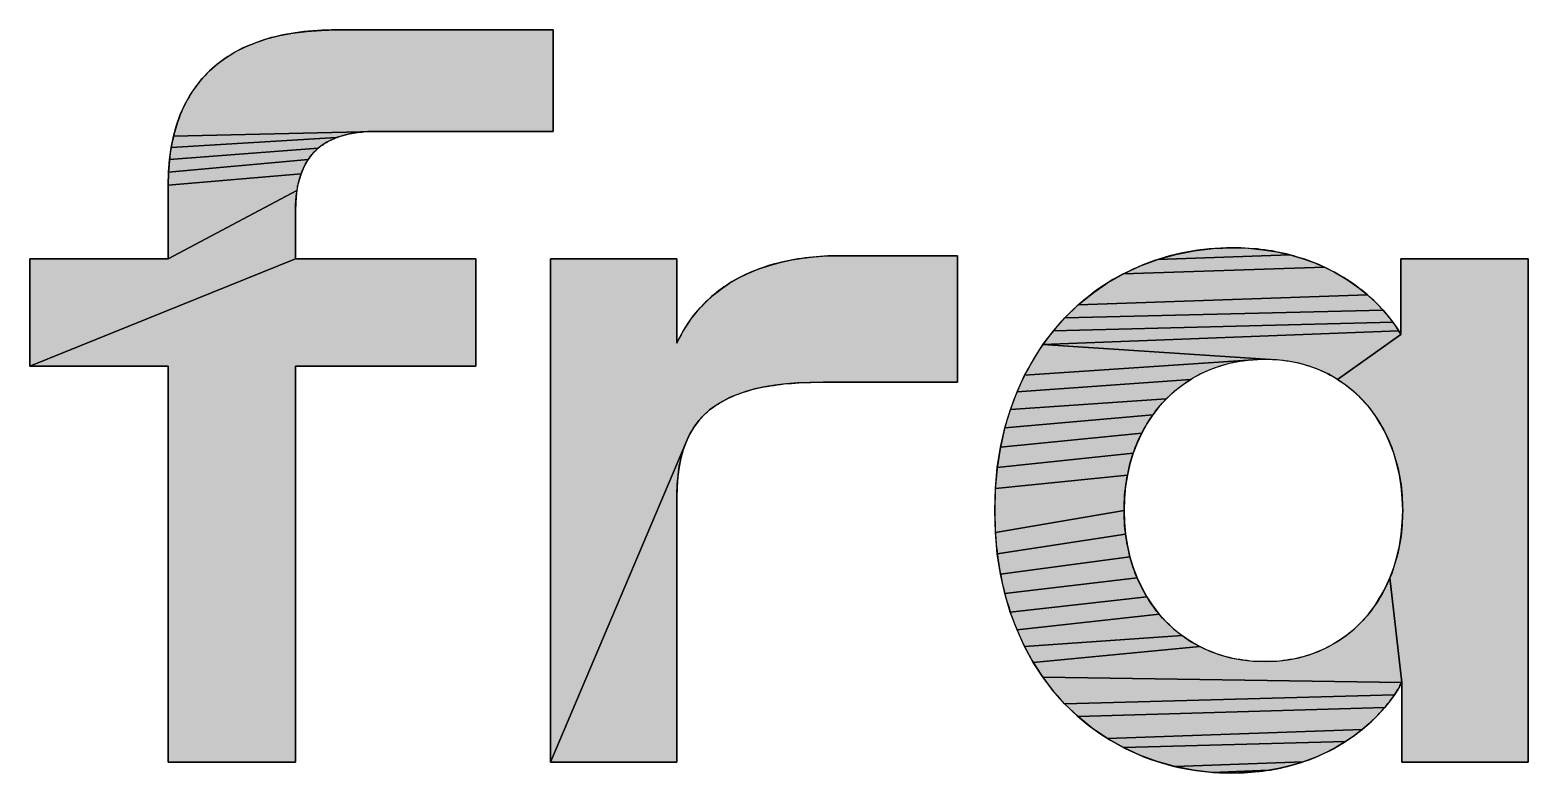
# Model space of a CAD drawing. Header units: millimetres. Extents: x 0 to 841, y 0 to 594.
# Drawn here: x 738.76 to 749.23, y 78.31 to 83.51 of the extents above; entities that cross this region are included whole.
import ezdxf

# ---------------------------------------------------------------- set-up
doc = ezdxf.new("R2010")
doc.units = ezdxf.units.MM
doc.header["$LTSCALE"] = 46.255
doc.layers.get('0').update_dxf_attribs({"linetype": 'CONTINUOUS'})

msp = doc.modelspace()

# ---------------------------------------------------------------- hatches: boundary and pattern name
at = {"linetype": 'CONTINUOUS'}
for points in [[(740.793, 83.503), (740.9, 83.506), (742.415, 83.506), (742.415, 82.797), (741.171, 82.797), (739.762, 82.764), (739.783, 82.841), (739.809, 82.914), (739.84, 82.983), (739.876, 83.048), (739.917, 83.109), (739.962, 83.166), (740.012, 83.219), (740.068, 83.268), (740.128, 83.312), (740.193, 83.352), (740.264, 83.387), (740.339, 83.418), (740.42, 83.445), (740.505, 83.467), (740.596, 83.484), (740.692, 83.496)], [(740.801, 82.701), (740.773, 82.679), (739.734, 82.6), (739.746, 82.684), (740.901, 82.754), (740.865, 82.739), (740.832, 82.721)], [(740.939, 82.767), (740.901, 82.754), (739.746, 82.684), (739.762, 82.764), (741.171, 82.797), (741.119, 82.795), (741.07, 82.792), (741.024, 82.786), (740.98, 82.777)], [(740.667, 82.536), (740.653, 82.501), (739.725, 82.421), (739.727, 82.512), (740.702, 82.6), (740.683, 82.569)], [(740.723, 82.628), (740.702, 82.6), (739.727, 82.512), (739.734, 82.6), (740.773, 82.679), (740.747, 82.655)], [(740.631, 82.425), (740.624, 82.383), (739.725, 81.907), (739.725, 82.421), (740.653, 82.501), (740.641, 82.464)], [(740.615, 82.247), (740.615, 81.907), (738.758, 81.156), (738.758, 81.907), (739.725, 81.907), (740.624, 82.383), (740.619, 82.34), (740.616, 82.295)], [(747.026, 81.978), (747.162, 81.983), (747.27, 81.98), (747.373, 81.97), (747.471, 81.955), (747.562, 81.934), (746.639, 81.902), (746.765, 81.937), (746.894, 81.963)], [(741.873, 81.907), (741.873, 81.156), (740.615, 81.156), (740.615, 78.389), (739.725, 78.389), (739.725, 81.156), (738.758, 81.156), (740.615, 81.907)], [(744.328, 81.926), (744.419, 81.927), (745.239, 81.927), (745.239, 81.045), (744.3, 81.045), (744.209, 81.043), (744.123, 81.039), (744.041, 81.033), (743.964, 81.024), (743.892, 81.012), (743.824, 80.997), (743.761, 80.979), (743.702, 80.959), (743.647, 80.936), (743.597, 80.91), (743.55, 80.882), (743.508, 80.85), (743.466, 80.812), (743.429, 80.771), (743.396, 80.726), (743.368, 80.678), (743.343, 80.626), (742.395, 78.389), (742.395, 81.907), (743.279, 81.907), (743.279, 81.316), (743.299, 81.359), (743.325, 81.406), (743.357, 81.457), (743.396, 81.51), (743.441, 81.564), (743.495, 81.618), (743.54, 81.658), (743.59, 81.697), (743.646, 81.735), (743.707, 81.77), (743.774, 81.803), (743.846, 81.833), (743.925, 81.86), (744.01, 81.883), (744.083, 81.899), (744.16, 81.911), (744.241, 81.92)], [(747.648, 81.909), (747.729, 81.88), (747.805, 81.848), (746.401, 81.802), (746.518, 81.857), (746.639, 81.902), (747.562, 81.934)], [(748.337, 81.378), (748.337, 81.907), (749.227, 81.907), (749.227, 78.389), (748.344, 78.389), (748.344, 78.945), (748.261, 79.677), (748.288, 79.749), (748.31, 79.823), (748.328, 79.901), (748.34, 79.981), (748.348, 80.063), (748.351, 80.148), (748.348, 80.232), (748.34, 80.315), (748.328, 80.395), (748.31, 80.472), (748.288, 80.547), (748.261, 80.619), (748.23, 80.687), (748.194, 80.753), (748.155, 80.815), (748.111, 80.873), (748.063, 80.927), (748.011, 80.977), (747.955, 81.022), (747.896, 81.063)], [(747.875, 81.812), (747.96, 81.762), (748.037, 81.709), (748.104, 81.654), (746.083, 81.584), (746.183, 81.665), (746.289, 81.738), (746.401, 81.802), (747.805, 81.848)], [(748.163, 81.6), (748.214, 81.547), (745.989, 81.493), (746.083, 81.584), (748.104, 81.654)], [(748.305, 81.431), (748.323, 81.402), (745.837, 81.307), (745.91, 81.403), (748.283, 81.463)], [(748.257, 81.497), (748.283, 81.463), (745.91, 81.403), (745.989, 81.493), (748.214, 81.547)], [(748.337, 81.378), (747.896, 81.063), (747.834, 81.1), (747.768, 81.131), (747.698, 81.157), (747.626, 81.177), (747.55, 81.192), (747.472, 81.201), (747.391, 81.204), (745.837, 81.307), (748.323, 81.402)], [(745.77, 81.203), (745.837, 81.307), (747.391, 81.204), (747.307, 81.201), (745.709, 81.093)], [(746.934, 81.1), (746.869, 81.063), (745.656, 80.976), (745.709, 81.093), (747.307, 81.201), (747.226, 81.192), (747.148, 81.177), (747.073, 81.157), (747.002, 81.131)], [(746.752, 80.977), (746.698, 80.927), (745.61, 80.853), (745.656, 80.976), (746.869, 81.063), (746.809, 81.022)], [(746.649, 80.873), (746.604, 80.815), (745.571, 80.724), (745.61, 80.853), (746.698, 80.927)], [(746.563, 80.753), (746.527, 80.687), (745.541, 80.589), (745.571, 80.724), (746.604, 80.815)], [(743.279, 80.238), (743.279, 78.389), (742.395, 78.389), (743.343, 80.626), (743.323, 80.571), (743.307, 80.511), (743.294, 80.449), (743.285, 80.382), (743.28, 80.312)], [(746.495, 80.619), (746.468, 80.547), (745.518, 80.447), (745.541, 80.589), (746.527, 80.687)], [(746.445, 80.472), (746.427, 80.395), (745.505, 80.3), (745.518, 80.447), (746.468, 80.547)], [(746.414, 80.315), (746.406, 80.232), (746.404, 80.148), (745.505, 79.993), (745.5, 80.148), (745.505, 80.3), (746.427, 80.395)], [(746.406, 80.063), (746.414, 79.981), (745.518, 79.845), (745.505, 79.993), (746.404, 80.148)], [(746.427, 79.901), (746.445, 79.823), (745.541, 79.702), (745.518, 79.845), (746.414, 79.981)], [(746.468, 79.749), (746.495, 79.677), (745.571, 79.566), (745.541, 79.702), (746.445, 79.823)], [(746.527, 79.608), (746.563, 79.543), (745.609, 79.436), (745.571, 79.566), (746.495, 79.677)], [(747.391, 79.091), (747.472, 79.094), (747.55, 79.103), (747.626, 79.118), (747.698, 79.139), (747.768, 79.165), (747.834, 79.196), (747.896, 79.232), (747.955, 79.273), (748.011, 79.319), (748.063, 79.368), (748.111, 79.423), (748.155, 79.481), (748.194, 79.543), (748.23, 79.608), (748.261, 79.677), (748.344, 78.945), (745.836, 78.983), (745.769, 79.086), (746.934, 79.196), (747.002, 79.165), (747.073, 79.139), (747.148, 79.118), (747.226, 79.103), (747.307, 79.094)], [(746.604, 79.481), (746.649, 79.423), (745.656, 79.313), (745.609, 79.436), (746.563, 79.543)], [(746.752, 79.319), (746.809, 79.273), (745.709, 79.196), (745.656, 79.313), (746.649, 79.423), (746.698, 79.368)], [(746.869, 79.232), (746.934, 79.196), (745.769, 79.086), (745.709, 79.196), (746.809, 79.273)], [(748.314, 78.892), (748.293, 78.859), (745.988, 78.797), (745.909, 78.887), (745.836, 78.983), (748.344, 78.945), (748.331, 78.92)], [(748.267, 78.823), (748.226, 78.771), (746.082, 78.707), (745.988, 78.797), (748.293, 78.859)], [(748.176, 78.716), (748.117, 78.659), (748.068, 78.616), (746.288, 78.554), (746.182, 78.626), (746.082, 78.707), (748.226, 78.771)], [(748.013, 78.574), (747.952, 78.533), (746.399, 78.491), (746.288, 78.554), (748.068, 78.616)], [(747.887, 78.493), (747.815, 78.456), (747.739, 78.421), (747.656, 78.391), (746.76, 78.358), (746.636, 78.392), (746.515, 78.437), (746.399, 78.491), (747.952, 78.533)], [(747.568, 78.364), (747.493, 78.346), (747.415, 78.332), (747.02, 78.317), (746.889, 78.333), (746.76, 78.358), (747.656, 78.391)], [(747.332, 78.321), (747.245, 78.315), (747.155, 78.312), (747.02, 78.317), (747.415, 78.332)]]:
    msp.add_hatch(color=7, dxfattribs=at).paths.add_polyline_path(points)

# ---------------------------------------------------------------- linework, layer by layer
at = {"color": 7, "linetype": 'CONTINUOUS'}
for p, q in [((742.415, 83.506), (740.9, 83.506)), ((742.415, 82.797), (742.415, 83.506)), ((741.171, 82.797), (742.415, 82.797)), ((739.725, 82.421), (739.725, 81.907)), ((740.615, 81.907), (740.615, 82.247)), ((739.725, 81.907), (738.758, 81.907)), ((738.758, 81.907), (738.758, 81.156)), ((741.873, 81.907), (740.615, 81.907)), ((741.873, 81.156), (741.873, 81.907)), ((743.279, 81.907), (742.395, 81.907)), ((742.395, 81.907), (742.395, 78.389)), ((743.279, 81.316), (743.279, 81.907)), ((745.239, 81.927), (744.419, 81.927)), ((745.239, 81.045), (745.239, 81.927)), ((749.227, 81.907), (748.337, 81.907)), ((748.337, 81.907), (748.337, 81.378)), ((749.227, 78.389), (749.227, 81.907)), ((738.758, 81.156), (739.725, 81.156)), ((739.725, 81.156), (739.725, 78.389)), ((740.615, 81.156), (741.873, 81.156)), ((740.615, 78.389), (740.615, 81.156)), ((744.3, 81.045), (745.239, 81.045)), ((743.279, 78.389), (743.279, 80.238)), ((748.344, 78.945), (748.344, 78.389)), ((739.725, 78.389), (740.615, 78.389)), ((742.395, 78.389), (743.279, 78.389)), ((748.344, 78.389), (749.227, 78.389))]:
    msp.add_line(p, q, dxfattribs=at)
for points in [[(740.9, 83.506), (740.866, 83.506), (740.832, 83.505), (740.799, 83.504), (740.767, 83.502), (740.735, 83.5), (740.703, 83.497), (740.673, 83.494), (740.642, 83.49), (740.612, 83.486), (740.583, 83.482), (740.554, 83.476), (740.526, 83.471), (740.498, 83.465), (740.471, 83.458), (740.444, 83.452), (740.417, 83.444), (740.392, 83.436), (740.366, 83.428), (740.341, 83.419), (740.317, 83.41), (740.293, 83.4), (740.27, 83.39), (740.247, 83.38), (740.225, 83.369), (740.203, 83.357), (740.182, 83.345), (740.161, 83.333), (740.141, 83.32), (740.121, 83.307), (740.102, 83.293), (740.083, 83.279), (740.064, 83.265), (740.047, 83.25), (740.029, 83.235), (740.012, 83.219), (739.996, 83.203), (739.98, 83.186), (739.965, 83.169), (739.95, 83.152), (739.935, 83.134), (739.921, 83.116), (739.908, 83.097), (739.895, 83.078), (739.883, 83.059), (739.871, 83.039), (739.859, 83.019), (739.848, 82.998), (739.837, 82.977), (739.827, 82.956), (739.818, 82.934), (739.809, 82.912), (739.8, 82.889), (739.792, 82.867), (739.784, 82.843), (739.777, 82.82), (739.77, 82.796), (739.764, 82.771), (739.758, 82.746), (739.753, 82.721), (739.748, 82.696), (739.743, 82.67), (739.739, 82.644), (739.736, 82.617), (739.733, 82.59), (739.73, 82.563), (739.728, 82.535), (739.727, 82.507), (739.726, 82.479), (739.725, 82.45), (739.725, 82.421)], [(740.793, 83.503), (740.9, 83.506), (742.415, 83.506), (742.415, 82.797), (741.171, 82.797), (739.762, 82.764), (739.783, 82.841), (739.809, 82.914), (739.84, 82.983), (739.876, 83.048), (739.917, 83.109), (739.962, 83.166), (740.012, 83.219), (740.068, 83.268), (740.128, 83.312), (740.193, 83.352), (740.264, 83.387), (740.339, 83.418), (740.42, 83.445), (740.505, 83.467), (740.596, 83.484), (740.692, 83.496), (740.793, 83.503)], [(740.801, 82.701), (740.773, 82.679), (739.734, 82.6), (739.746, 82.684), (740.901, 82.754), (740.865, 82.739), (740.832, 82.721), (740.801, 82.701)], [(740.939, 82.767), (740.901, 82.754), (739.746, 82.684), (739.762, 82.764), (741.171, 82.797), (741.119, 82.795), (741.07, 82.792), (741.024, 82.786), (740.98, 82.777), (740.939, 82.767)], [(740.615, 82.247), (740.615, 82.262), (740.615, 82.277), (740.615, 82.291), (740.616, 82.306), (740.617, 82.32), (740.618, 82.334), (740.619, 82.347), (740.621, 82.361), (740.623, 82.374), (740.625, 82.387), (740.627, 82.4), (740.629, 82.413), (740.632, 82.426), (740.634, 82.438), (740.637, 82.45), (740.641, 82.462), (740.644, 82.474), (740.648, 82.486), (740.651, 82.497), (740.656, 82.508), (740.66, 82.519), (740.664, 82.53), (740.669, 82.54), (740.674, 82.551), (740.679, 82.561), (740.684, 82.571), (740.69, 82.581), (740.696, 82.59), (740.702, 82.599), (740.708, 82.609), (740.715, 82.617), (740.721, 82.626), (740.728, 82.635), (740.735, 82.643), (740.743, 82.651), (740.75, 82.659), (740.758, 82.666), (740.766, 82.674), (740.775, 82.681), (740.783, 82.688), (740.792, 82.695), (740.801, 82.701), (740.811, 82.708), (740.82, 82.714), (740.83, 82.72), (740.84, 82.726), (740.85, 82.731), (740.861, 82.736), (740.871, 82.742), (740.882, 82.746), (740.893, 82.751), (740.905, 82.755), (740.917, 82.76), (740.929, 82.764), (740.941, 82.767), (740.953, 82.771), (740.966, 82.774), (740.979, 82.777), (740.992, 82.78), (741.006, 82.783), (741.019, 82.785), (741.033, 82.787), (741.048, 82.789), (741.062, 82.791), (741.077, 82.792), (741.092, 82.794), (741.107, 82.795), (741.123, 82.796), (741.138, 82.796), (741.155, 82.796), (741.171, 82.797)], [(740.667, 82.536), (740.653, 82.501), (739.725, 82.421), (739.727, 82.512), (740.702, 82.6), (740.683, 82.569), (740.667, 82.536)], [(740.723, 82.628), (740.702, 82.6), (739.727, 82.512), (739.734, 82.6), (740.773, 82.679), (740.747, 82.655), (740.723, 82.628)], [(740.631, 82.425), (740.624, 82.383), (739.725, 81.907), (739.725, 82.421), (740.653, 82.501), (740.641, 82.464), (740.631, 82.425)], [(740.615, 82.247), (740.615, 81.907), (738.758, 81.156), (738.758, 81.907), (739.725, 81.907), (740.624, 82.383), (740.619, 82.34), (740.616, 82.295), (740.615, 82.247)], [(747.162, 81.983), (747.12, 81.983), (747.079, 81.981), (747.039, 81.979), (746.998, 81.976), (746.958, 81.971), (746.918, 81.966), (746.878, 81.96), (746.839, 81.953), (746.8, 81.945), (746.761, 81.936), (746.722, 81.926), (746.684, 81.916), (746.647, 81.904), (746.609, 81.892), (746.572, 81.878), (746.536, 81.864), (746.5, 81.849), (746.464, 81.833), (746.429, 81.816), (746.394, 81.799), (746.36, 81.78), (746.326, 81.761), (746.293, 81.74), (746.26, 81.719), (746.228, 81.698), (746.196, 81.675), (746.165, 81.651), (746.134, 81.627), (746.104, 81.602), (746.074, 81.576), (746.045, 81.549), (746.017, 81.521), (745.989, 81.493), (745.963, 81.465), (745.937, 81.436), (745.912, 81.406), (745.888, 81.376), (745.864, 81.344), (745.841, 81.312), (745.818, 81.28), (745.796, 81.246), (745.775, 81.212), (745.755, 81.178), (745.735, 81.142), (745.716, 81.106), (745.698, 81.069), (745.68, 81.032), (745.663, 80.994), (745.647, 80.955), (745.632, 80.916), (745.617, 80.875), (745.603, 80.835), (745.59, 80.793), (745.578, 80.751), (745.567, 80.708), (745.557, 80.665), (745.547, 80.621), (745.538, 80.576), (745.53, 80.531), (745.523, 80.485), (745.517, 80.439), (745.512, 80.392), (745.508, 80.344), (745.504, 80.296), (745.502, 80.247), (745.501, 80.198), (745.5, 80.148)], [(747.026, 81.978), (747.162, 81.983), (747.27, 81.98), (747.373, 81.97), (747.471, 81.955), (747.562, 81.934), (746.639, 81.902), (746.765, 81.937), (746.894, 81.963), (747.026, 81.978)], [(748.337, 81.378), (748.333, 81.385), (748.329, 81.393), (748.324, 81.4), (748.319, 81.409), (748.314, 81.417), (748.308, 81.426), (748.302, 81.435), (748.296, 81.445), (748.289, 81.455), (748.281, 81.465), (748.273, 81.476), (748.265, 81.486), (748.257, 81.497), (748.247, 81.509), (748.236, 81.522), (748.225, 81.534), (748.214, 81.547), (748.202, 81.56), (748.19, 81.573), (748.177, 81.587), (748.163, 81.6), (748.149, 81.614), (748.135, 81.627), (748.12, 81.641), (748.104, 81.654), (748.088, 81.668), (748.072, 81.682), (748.054, 81.695), (748.037, 81.709), (748.018, 81.722), (747.999, 81.736), (747.98, 81.749), (747.96, 81.762), (747.94, 81.775), (747.919, 81.788), (747.897, 81.8), (747.875, 81.812), (747.854, 81.823), (747.832, 81.834), (747.81, 81.845), (747.788, 81.855), (747.765, 81.866), (747.741, 81.875), (747.717, 81.885), (747.693, 81.894), (747.668, 81.903), (747.642, 81.911), (747.616, 81.919), (747.589, 81.927), (747.562, 81.934), (747.538, 81.94), (747.514, 81.946), (747.489, 81.951), (747.464, 81.956), (747.439, 81.961), (747.413, 81.965), (747.387, 81.968), (747.36, 81.972), (747.333, 81.975), (747.305, 81.977), (747.278, 81.979), (747.249, 81.981), (747.22, 81.982), (747.191, 81.983), (747.162, 81.983)], [(741.873, 81.907), (741.873, 81.156), (740.615, 81.156), (740.615, 78.389), (739.725, 78.389), (739.725, 81.156), (738.758, 81.156), (740.615, 81.907), (741.873, 81.907)], [(744.328, 81.926), (744.419, 81.927), (745.239, 81.927), (745.239, 81.045), (744.3, 81.045), (744.209, 81.043), (744.123, 81.039), (744.041, 81.033), (743.964, 81.024), (743.892, 81.012), (743.824, 80.997), (743.761, 80.979), (743.702, 80.959), (743.647, 80.936), (743.597, 80.91), (743.55, 80.882), (743.508, 80.85), (743.466, 80.812), (743.429, 80.771), (743.396, 80.726), (743.368, 80.678), (743.343, 80.626), (742.395, 78.389), (742.395, 81.907), (743.279, 81.907), (743.279, 81.316), (743.299, 81.359), (743.325, 81.406), (743.357, 81.457), (743.396, 81.51), (743.441, 81.564), (743.495, 81.618), (743.54, 81.658), (743.59, 81.697), (743.646, 81.735), (743.707, 81.77), (743.774, 81.803), (743.846, 81.833), (743.925, 81.86), (744.01, 81.883), (744.083, 81.899), (744.16, 81.911), (744.241, 81.92), (744.328, 81.926)], [(744.419, 81.927), (744.39, 81.927), (744.361, 81.927), (744.333, 81.926), (744.306, 81.924), (744.279, 81.923), (744.252, 81.921), (744.226, 81.918), (744.2, 81.916), (744.175, 81.913), (744.15, 81.909), (744.125, 81.906), (744.101, 81.902), (744.078, 81.898), (744.055, 81.893), (744.032, 81.888), (744.01, 81.883), (743.985, 81.877), (743.96, 81.871), (743.936, 81.864), (743.913, 81.857), (743.89, 81.849), (743.868, 81.841), (743.846, 81.833), (743.825, 81.825), (743.804, 81.817), (743.784, 81.808), (743.764, 81.799), (743.744, 81.789), (743.725, 81.78), (743.707, 81.77), (743.686, 81.759), (743.666, 81.747), (743.646, 81.735), (743.627, 81.722), (743.608, 81.71), (743.59, 81.697), (743.573, 81.684), (743.556, 81.671), (743.54, 81.658), (743.524, 81.645), (743.509, 81.632), (743.495, 81.618), (743.479, 81.603), (743.465, 81.589), (743.45, 81.574), (743.437, 81.559), (743.424, 81.544), (743.411, 81.529), (743.399, 81.515), (743.388, 81.5), (743.377, 81.486), (743.367, 81.471), (743.357, 81.457), (743.348, 81.443), (743.339, 81.429), (743.33, 81.415), (743.322, 81.402), (743.315, 81.388), (743.308, 81.375), (743.301, 81.363), (743.295, 81.351), (743.289, 81.339), (743.284, 81.327), (743.279, 81.316)], [(747.648, 81.909), (747.729, 81.88), (747.805, 81.848), (746.401, 81.802), (746.518, 81.857), (746.639, 81.902), (747.562, 81.934), (747.648, 81.909)], [(748.337, 81.378), (748.337, 81.907), (749.227, 81.907), (749.227, 78.389), (748.344, 78.389), (748.344, 78.945), (748.261, 79.677), (748.288, 79.749), (748.31, 79.823), (748.328, 79.901), (748.34, 79.981), (748.348, 80.063), (748.351, 80.148), (748.348, 80.232), (748.34, 80.315), (748.328, 80.395), (748.31, 80.472), (748.288, 80.547), (748.261, 80.619), (748.23, 80.687), (748.194, 80.753), (748.155, 80.815), (748.111, 80.873), (748.063, 80.927), (748.011, 80.977), (747.955, 81.022), (747.896, 81.063), (748.337, 81.378)], [(747.875, 81.812), (747.96, 81.762), (748.037, 81.709), (748.104, 81.654), (746.083, 81.584), (746.183, 81.665), (746.289, 81.738), (746.401, 81.802), (747.805, 81.848), (747.875, 81.812)], [(748.163, 81.6), (748.214, 81.547), (745.989, 81.493), (746.083, 81.584), (748.104, 81.654), (748.163, 81.6)], [(748.305, 81.431), (748.323, 81.402), (745.837, 81.307), (745.91, 81.403), (748.283, 81.463), (748.305, 81.431)], [(748.257, 81.497), (748.283, 81.463), (745.91, 81.403), (745.989, 81.493), (748.214, 81.547), (748.257, 81.497)], [(748.337, 81.378), (747.896, 81.063), (747.834, 81.1), (747.768, 81.131), (747.698, 81.157), (747.626, 81.177), (747.55, 81.192), (747.472, 81.201), (747.391, 81.204), (745.837, 81.307), (748.323, 81.402), (748.337, 81.378)], [(745.77, 81.203), (745.837, 81.307), (747.391, 81.204), (747.307, 81.201), (745.709, 81.093), (745.77, 81.203)], [(746.934, 81.1), (746.869, 81.063), (745.656, 80.976), (745.709, 81.093), (747.307, 81.201), (747.226, 81.192), (747.148, 81.177), (747.073, 81.157), (747.002, 81.131), (746.934, 81.1)], [(746.404, 80.148), (746.404, 80.174), (746.405, 80.2), (746.406, 80.226), (746.408, 80.252), (746.41, 80.277), (746.413, 80.303), (746.416, 80.328), (746.42, 80.352), (746.424, 80.377), (746.429, 80.401), (746.434, 80.426), (746.439, 80.45), (746.445, 80.473), (746.452, 80.497), (746.459, 80.52), (746.466, 80.543), (746.474, 80.565), (746.482, 80.587), (746.491, 80.609), (746.5, 80.631), (746.51, 80.652), (746.52, 80.674), (746.53, 80.694), (746.541, 80.715), (746.553, 80.735), (746.565, 80.755), (746.577, 80.774), (746.589, 80.793), (746.602, 80.812), (746.616, 80.83), (746.629, 80.848), (746.644, 80.866), (746.658, 80.883), (746.673, 80.9), (746.689, 80.917), (746.704, 80.933), (746.721, 80.949), (746.737, 80.964), (746.754, 80.979), (746.771, 80.993), (746.789, 81.007), (746.807, 81.021), (746.825, 81.034), (746.844, 81.047), (746.863, 81.059), (746.882, 81.071), (746.902, 81.083), (746.922, 81.093), (746.943, 81.104), (746.964, 81.114), (746.985, 81.123), (747.006, 81.132), (747.028, 81.141), (747.05, 81.149), (747.072, 81.156), (747.095, 81.163), (747.118, 81.17), (747.141, 81.176), (747.165, 81.181), (747.189, 81.186), (747.213, 81.19), (747.238, 81.194), (747.263, 81.197), (747.288, 81.2), (747.313, 81.202), (747.339, 81.203), (747.365, 81.204), (747.391, 81.204)], [(747.391, 81.204), (747.416, 81.204), (747.441, 81.203), (747.466, 81.202), (747.491, 81.2), (747.515, 81.197), (747.539, 81.194), (747.563, 81.19), (747.586, 81.186), (747.609, 81.181), (747.632, 81.176), (747.655, 81.17), (747.677, 81.163), (747.699, 81.156), (747.721, 81.149), (747.742, 81.141), (747.764, 81.132), (747.784, 81.123), (747.805, 81.114), (747.825, 81.104), (747.845, 81.093), (747.864, 81.083), (747.884, 81.071), (747.903, 81.059), (747.921, 81.047), (747.939, 81.034), (747.957, 81.021), (747.975, 81.007), (747.992, 80.993), (748.009, 80.979), (748.025, 80.964), (748.041, 80.949), (748.057, 80.933), (748.072, 80.917), (748.087, 80.9), (748.102, 80.883), (748.116, 80.866), (748.13, 80.848), (748.143, 80.83), (748.156, 80.812), (748.169, 80.793), (748.181, 80.774), (748.193, 80.755), (748.205, 80.735), (748.216, 80.715), (748.227, 80.694), (748.237, 80.674), (748.247, 80.652), (748.256, 80.631), (748.265, 80.609), (748.274, 80.587), (748.282, 80.565), (748.29, 80.543), (748.297, 80.52), (748.304, 80.497), (748.31, 80.473), (748.316, 80.45), (748.321, 80.426), (748.326, 80.401), (748.331, 80.377), (748.335, 80.352), (748.339, 80.328), (748.342, 80.303), (748.345, 80.277), (748.347, 80.252), (748.348, 80.226), (748.35, 80.2), (748.35, 80.174), (748.351, 80.148)], [(743.279, 80.238), (743.279, 80.262), (743.279, 80.285), (743.28, 80.308), (743.281, 80.33), (743.283, 80.353), (743.285, 80.374), (743.287, 80.396), (743.29, 80.417), (743.292, 80.438), (743.296, 80.458), (743.299, 80.478), (743.304, 80.497), (743.308, 80.517), (743.313, 80.536), (743.318, 80.554), (743.324, 80.572), (743.33, 80.59), (743.336, 80.607), (743.343, 80.624), (743.35, 80.641), (743.357, 80.658), (743.365, 80.674), (743.374, 80.689), (743.383, 80.705), (743.392, 80.72), (743.401, 80.734), (743.412, 80.748), (743.422, 80.762), (743.433, 80.776), (743.444, 80.789), (743.456, 80.802), (743.468, 80.814), (743.481, 80.827), (743.494, 80.838), (743.508, 80.85), (743.521, 80.86), (743.534, 80.87), (743.548, 80.88), (743.562, 80.889), (743.577, 80.898), (743.592, 80.907), (743.607, 80.916), (743.623, 80.924), (743.639, 80.932), (743.656, 80.94), (743.673, 80.947), (743.69, 80.955), (743.708, 80.961), (743.726, 80.968), (743.745, 80.974), (743.764, 80.98), (743.784, 80.986), (743.804, 80.992), (743.824, 80.997), (743.845, 81.002), (743.866, 81.006), (743.888, 81.011), (743.91, 81.015), (743.933, 81.019), (743.956, 81.022), (743.98, 81.026), (744.004, 81.029), (744.028, 81.032), (744.053, 81.034), (744.079, 81.036), (744.105, 81.038), (744.131, 81.04), (744.158, 81.041), (744.186, 81.043), (744.214, 81.043), (744.242, 81.044), (744.271, 81.045), (744.3, 81.045)], [(746.752, 80.977), (746.698, 80.927), (745.61, 80.853), (745.656, 80.976), (746.869, 81.063), (746.809, 81.022), (746.752, 80.977)], [(746.649, 80.873), (746.604, 80.815), (745.571, 80.724), (745.61, 80.853), (746.698, 80.927), (746.649, 80.873)], [(746.563, 80.753), (746.527, 80.687), (745.541, 80.589), (745.571, 80.724), (746.604, 80.815), (746.563, 80.753)], [(743.279, 80.238), (743.279, 78.389), (742.395, 78.389), (743.343, 80.626), (743.323, 80.571), (743.307, 80.511), (743.294, 80.449), (743.285, 80.382), (743.28, 80.312), (743.279, 80.238)], [(746.495, 80.619), (746.468, 80.547), (745.518, 80.447), (745.541, 80.589), (746.527, 80.687), (746.495, 80.619)], [(746.445, 80.472), (746.427, 80.395), (745.505, 80.3), (745.518, 80.447), (746.468, 80.547), (746.445, 80.472)], [(746.414, 80.315), (746.406, 80.232), (746.404, 80.148), (745.505, 79.993), (745.5, 80.148), (745.505, 80.3), (746.427, 80.395), (746.414, 80.315)], [(745.5, 80.148), (745.501, 80.099), (745.502, 80.05), (745.504, 80.002), (745.507, 79.955), (745.511, 79.908), (745.516, 79.861), (745.522, 79.816), (745.529, 79.771), (745.536, 79.726), (745.544, 79.683), (745.553, 79.639), (745.563, 79.597), (745.574, 79.555), (745.585, 79.514), (745.598, 79.473), (745.611, 79.433), (745.624, 79.393), (745.639, 79.355), (745.654, 79.317), (745.67, 79.279), (745.687, 79.242), (745.704, 79.206), (745.722, 79.171), (745.741, 79.136), (745.76, 79.102), (745.78, 79.068), (745.801, 79.035), (745.822, 79.003), (745.844, 78.972), (745.867, 78.941), (745.89, 78.911), (745.914, 78.881), (745.938, 78.853), (745.963, 78.824), (745.988, 78.797), (746.017, 78.768), (746.046, 78.74), (746.076, 78.713), (746.106, 78.686), (746.137, 78.66), (746.169, 78.636), (746.201, 78.612), (746.234, 78.589), (746.267, 78.567), (746.301, 78.545), (746.336, 78.525), (746.37, 78.506), (746.406, 78.487), (746.442, 78.469), (746.478, 78.453), (746.515, 78.437), (746.552, 78.422), (746.59, 78.408), (746.628, 78.395), (746.666, 78.383), (746.705, 78.372), (746.745, 78.361), (746.784, 78.352), (746.824, 78.344), (746.864, 78.336), (746.905, 78.33), (746.946, 78.325), (746.987, 78.32), (747.029, 78.317), (747.07, 78.314), (747.112, 78.313), (747.155, 78.312)], [(746.406, 80.063), (746.414, 79.981), (745.518, 79.845), (745.505, 79.993), (746.404, 80.148), (746.406, 80.063)], [(747.391, 79.091), (747.365, 79.091), (747.339, 79.092), (747.313, 79.093), (747.288, 79.095), (747.263, 79.098), (747.238, 79.101), (747.213, 79.105), (747.189, 79.109), (747.165, 79.114), (747.141, 79.12), (747.118, 79.125), (747.095, 79.132), (747.072, 79.139), (747.05, 79.146), (747.028, 79.154), (747.006, 79.163), (746.985, 79.172), (746.964, 79.181), (746.943, 79.191), (746.922, 79.202), (746.902, 79.213), (746.882, 79.224), (746.863, 79.236), (746.844, 79.248), (746.825, 79.261), (746.807, 79.274), (746.789, 79.288), (746.771, 79.302), (746.754, 79.316), (746.737, 79.331), (746.721, 79.347), (746.704, 79.362), (746.689, 79.379), (746.673, 79.395), (746.658, 79.412), (746.644, 79.429), (746.629, 79.447), (746.616, 79.465), (746.602, 79.483), (746.589, 79.502), (746.577, 79.521), (746.565, 79.541), (746.553, 79.56), (746.541, 79.581), (746.53, 79.601), (746.52, 79.622), (746.51, 79.643), (746.5, 79.664), (746.491, 79.686), (746.482, 79.708), (746.474, 79.73), (746.466, 79.753), (746.459, 79.776), (746.452, 79.799), (746.445, 79.822), (746.439, 79.846), (746.434, 79.87), (746.429, 79.894), (746.424, 79.918), (746.42, 79.943), (746.416, 79.968), (746.413, 79.993), (746.41, 80.018), (746.408, 80.044), (746.406, 80.069), (746.405, 80.095), (746.404, 80.121), (746.404, 80.148)], [(748.351, 80.148), (748.35, 80.121), (748.35, 80.095), (748.348, 80.069), (748.347, 80.044), (748.345, 80.018), (748.342, 79.993), (748.339, 79.968), (748.335, 79.943), (748.331, 79.918), (748.326, 79.894), (748.321, 79.87), (748.316, 79.846), (748.31, 79.822), (748.304, 79.799), (748.297, 79.776), (748.29, 79.753), (748.282, 79.73), (748.274, 79.708), (748.265, 79.686), (748.256, 79.664), (748.247, 79.643), (748.237, 79.622), (748.227, 79.601), (748.216, 79.581), (748.205, 79.56), (748.193, 79.541), (748.181, 79.521), (748.169, 79.502), (748.156, 79.483), (748.143, 79.465), (748.13, 79.447), (748.116, 79.429), (748.102, 79.412), (748.087, 79.395), (748.072, 79.379), (748.057, 79.362), (748.041, 79.347), (748.025, 79.331), (748.009, 79.316), (747.992, 79.302), (747.975, 79.288), (747.957, 79.274), (747.939, 79.261), (747.921, 79.248), (747.903, 79.236), (747.884, 79.224), (747.864, 79.213), (747.845, 79.202), (747.825, 79.191), (747.805, 79.181), (747.784, 79.172), (747.764, 79.163), (747.742, 79.154), (747.721, 79.146), (747.699, 79.139), (747.677, 79.132), (747.655, 79.125), (747.632, 79.12), (747.609, 79.114), (747.586, 79.109), (747.563, 79.105), (747.539, 79.101), (747.515, 79.098), (747.491, 79.095), (747.466, 79.093), (747.441, 79.092), (747.416, 79.091), (747.391, 79.091)], [(746.427, 79.901), (746.445, 79.823), (745.541, 79.702), (745.518, 79.845), (746.414, 79.981), (746.427, 79.901)], [(746.468, 79.749), (746.495, 79.677), (745.571, 79.566), (745.541, 79.702), (746.445, 79.823), (746.468, 79.749)], [(746.527, 79.608), (746.563, 79.543), (745.609, 79.436), (745.571, 79.566), (746.495, 79.677), (746.527, 79.608)], [(747.391, 79.091), (747.472, 79.094), (747.55, 79.103), (747.626, 79.118), (747.698, 79.139), (747.768, 79.165), (747.834, 79.196), (747.896, 79.232), (747.955, 79.273), (748.011, 79.319), (748.063, 79.368), (748.111, 79.423), (748.155, 79.481), (748.194, 79.543), (748.23, 79.608), (748.261, 79.677), (748.344, 78.945), (745.836, 78.983), (745.769, 79.086), (746.934, 79.196), (747.002, 79.165), (747.073, 79.139), (747.148, 79.118), (747.226, 79.103), (747.307, 79.094), (747.391, 79.091)], [(746.604, 79.481), (746.649, 79.423), (745.656, 79.313), (745.609, 79.436), (746.563, 79.543), (746.604, 79.481)], [(746.752, 79.319), (746.809, 79.273), (745.709, 79.196), (745.656, 79.313), (746.649, 79.423), (746.698, 79.368), (746.752, 79.319)], [(746.869, 79.232), (746.934, 79.196), (745.769, 79.086), (745.709, 79.196), (746.809, 79.273), (746.869, 79.232)], [(748.314, 78.892), (748.293, 78.859), (745.988, 78.797), (745.909, 78.887), (745.836, 78.983), (748.344, 78.945), (748.331, 78.92), (748.314, 78.892)], [(747.155, 78.312), (747.183, 78.313), (747.212, 78.313), (747.24, 78.314), (747.267, 78.316), (747.295, 78.318), (747.321, 78.32), (747.348, 78.323), (747.374, 78.326), (747.399, 78.33), (747.425, 78.333), (747.449, 78.338), (747.474, 78.342), (747.498, 78.347), (747.522, 78.353), (747.545, 78.358), (747.568, 78.364), (747.594, 78.371), (747.619, 78.379), (747.644, 78.387), (747.668, 78.395), (747.692, 78.403), (747.716, 78.412), (747.739, 78.421), (747.761, 78.431), (747.783, 78.441), (747.805, 78.451), (747.826, 78.461), (747.847, 78.471), (747.867, 78.482), (747.887, 78.493), (747.909, 78.506), (747.931, 78.519), (747.952, 78.533), (747.973, 78.546), (747.993, 78.56), (748.013, 78.574), (748.031, 78.588), (748.05, 78.602), (748.068, 78.616), (748.085, 78.631), (748.101, 78.645), (748.117, 78.659), (748.133, 78.673), (748.148, 78.688), (748.162, 78.702), (748.176, 78.716), (748.189, 78.73), (748.202, 78.744), (748.214, 78.758), (748.226, 78.771), (748.237, 78.784), (748.248, 78.798), (748.258, 78.81), (748.267, 78.823), (748.276, 78.834), (748.284, 78.845), (748.291, 78.856), (748.298, 78.867), (748.305, 78.877), (748.311, 78.887), (748.317, 78.896), (748.323, 78.905), (748.328, 78.914), (748.332, 78.923), (748.336, 78.93), (748.34, 78.938), (748.344, 78.945)], [(748.267, 78.823), (748.226, 78.771), (746.082, 78.707), (745.988, 78.797), (748.293, 78.859), (748.267, 78.823)], [(748.176, 78.716), (748.117, 78.659), (748.068, 78.616), (746.288, 78.554), (746.182, 78.626), (746.082, 78.707), (748.226, 78.771), (748.176, 78.716)], [(748.013, 78.574), (747.952, 78.533), (746.399, 78.491), (746.288, 78.554), (748.068, 78.616), (748.013, 78.574)], [(747.887, 78.493), (747.815, 78.456), (747.739, 78.421), (747.656, 78.391), (746.76, 78.358), (746.636, 78.392), (746.515, 78.437), (746.399, 78.491), (747.952, 78.533), (747.887, 78.493)], [(747.568, 78.364), (747.493, 78.346), (747.415, 78.332), (747.02, 78.317), (746.889, 78.333), (746.76, 78.358), (747.656, 78.391), (747.568, 78.364)], [(747.332, 78.321), (747.245, 78.315), (747.155, 78.312), (747.02, 78.317), (747.415, 78.332), (747.332, 78.321)]]:
    msp.add_lwpolyline(points, dxfattribs=at)

doc.saveas('drawing.dxf')
